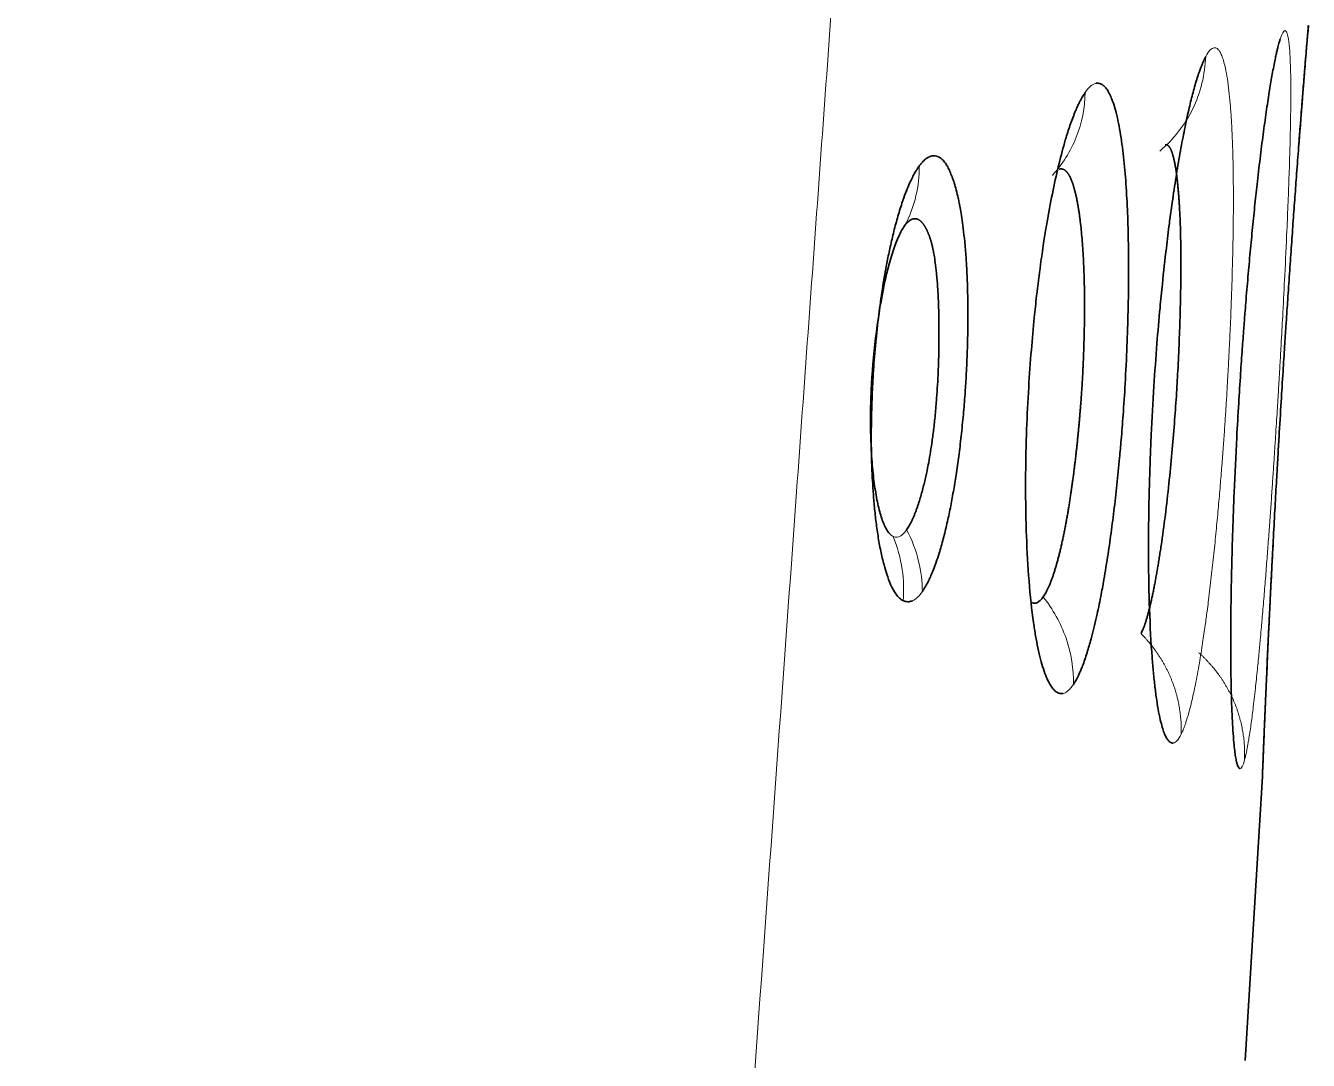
# Model space of a CAD drawing. Header units: inches. Extents: x -1096 to 3103, y -191 to 3207.
# Drawn here: x -27.948 to -23.31, y 1595.083 to 1598.826 of the extents above; entities that cross this region are included whole.
import ezdxf

# ---------------------------------------------------------------- set-up
doc = ezdxf.new("R2010")
doc.units = ezdxf.units.IN

msp = doc.modelspace()

# ---------------------------------------------------------------- linework, layer by layer
at = {"lineweight": 35}
for p, q in [((-23.3098, 1598.8261), (-23.3122, 1598.7968)), ((-23.5385, 1595.0831), (-23.4757, 1596.1102))]:
    msp.add_line(p, q, dxfattribs=at)
at = {"lineweight": 13}
for points, knots in [([(-24.657, 1604.0575), (-24.6612, 1604.0019), (-24.6697, 1603.8898), (-24.6825, 1603.7202), (-24.6954, 1603.5479), (-24.7085, 1603.373), (-24.7217, 1603.1954), (-24.7351, 1603.0151), (-24.7487, 1602.8322), (-24.7624, 1602.6465), (-24.7762, 1602.4583), (-24.8033, 1602.0882), (-24.8495, 1601.4522), (-24.9046, 1600.6884), (-24.9558, 1599.9769), (-24.9972, 1599.4027), (-25.0386, 1598.8284), (-25.08, 1598.2541), (-25.1215, 1597.6798), (-25.2023, 1596.5586), (-25.3127, 1595.03), (-25.4425, 1593.2333), (-25.5422, 1591.8545), (-25.6116, 1590.8938), (-25.6605, 1590.2177), (-25.6991, 1589.6825), (-25.7378, 1589.1445), (-25.7775, 1588.5933), (-25.8181, 1588.029), (-25.8596, 1587.4515), (-25.9021, 1586.8608), (-25.9455, 1586.257), (-25.9898, 1585.64), (-26.035, 1585.0098), (-26.0812, 1584.3665), (-26.1283, 1583.71), (-26.1763, 1583.0403), (-26.2252, 1582.3575), (-26.2751, 1581.6615), (-26.3258, 1580.9523), (-26.3776, 1580.23), (-26.4302, 1579.4945), (-26.4838, 1578.7459), (-26.5383, 1577.9841), (-26.5937, 1577.2091), (-26.7064, 1575.6334), (-26.878, 1573.2344), (-27.1101, 1569.9896), (-27.348, 1566.6641), (-27.5918, 1563.2577), (-27.8414, 1559.7706), (-28.0968, 1556.2027), (-28.3581, 1552.554), (-28.6288, 1548.7766), (-28.9068, 1544.8982), (-29.1902, 1540.9465), (-29.4735, 1536.9971), (-29.7568, 1533.05), (-30.0401, 1529.1052), (-30.3233, 1525.1627), (-30.6065, 1521.2225), (-30.8896, 1517.2847), (-31.1726, 1513.3491), (-31.4555, 1509.4158), (-31.7384, 1505.4849), (-32.0211, 1501.5563), (-32.3037, 1497.6299), (-32.4922, 1495.0131), (-32.5863, 1493.7051)], [0, 0, 0, 0, 0.001515, 0.003053, 0.004616, 0.006203, 0.007814, 0.009449, 0.011108, 0.012791, 0.014499, 0.01623, 0.022857, 0.031796, 0.037001, 0.042205, 0.047411, 0.052616, 0.057822, 0.063029, 0.083104, 0.099391, 0.111888, 0.120596, 0.125515, 0.130273, 0.135149, 0.140145, 0.14526, 0.150494, 0.155847, 0.16132, 0.166912, 0.172623, 0.178453, 0.184403, 0.190472, 0.19666, 0.202967, 0.209394, 0.21594, 0.222605, 0.229389, 0.236293, 0.243316, 0.250458, 0.27913, 0.308534, 0.338669, 0.369537, 0.401135, 0.433466, 0.466528, 0.500322, 0.536151, 0.571959, 0.607745, 0.64351, 0.679254, 0.714977, 0.750679, 0.78636, 0.822019, 0.857658, 0.893275, 0.928871, 0.964446, 1, 1, 1, 1]), ([(-23.5406, 1596.1693), (-23.5403, 1596.1707), (-23.5394, 1596.1738), (-23.5381, 1596.1792), (-23.5365, 1596.1857), (-23.5347, 1596.1936), (-23.5327, 1596.2031), (-23.5305, 1596.2144), (-23.5281, 1596.2277), (-23.5237, 1596.2533), (-23.5176, 1596.2935), (-23.5095, 1596.3556), (-23.5017, 1596.423), (-23.4944, 1596.4928), (-23.4883, 1596.5552), (-23.4834, 1596.6072), (-23.4799, 1596.6467), (-23.4776, 1596.6723), (-23.4745, 1596.7084), (-23.4701, 1596.76), (-23.4642, 1596.8334), (-23.4586, 1596.9057), (-23.4533, 1596.9762), (-23.4483, 1597.0443), (-23.4437, 1597.1098), (-23.4394, 1597.1722), (-23.4354, 1597.2313), (-23.4317, 1597.287), (-23.4284, 1597.339), (-23.4253, 1597.3872), (-23.4225, 1597.4315), (-23.42, 1597.4719), (-23.4178, 1597.5083), (-23.4159, 1597.5408), (-23.4142, 1597.5692), (-23.4128, 1597.5936), (-23.4106, 1597.6318), (-23.4069, 1597.6966), (-23.4012, 1597.8001), (-23.3943, 1597.9351), (-23.388, 1598.0687), (-23.3829, 1598.1895), (-23.3792, 1598.2893), (-23.3762, 1598.3844), (-23.3744, 1598.464), (-23.3734, 1598.5302), (-23.3731, 1598.5853), (-23.3734, 1598.6367), (-23.3745, 1598.6836), (-23.3761, 1598.721), (-23.3782, 1598.7497), (-23.3805, 1598.771), (-23.3832, 1598.7868), (-23.386, 1598.7973), (-23.3887, 1598.8035), (-23.391, 1598.8066), (-23.393, 1598.8078), (-23.3941, 1598.808), (-23.3946, 1598.808)], [0, 0, 0, 0, 0.004872, 0.010579, 0.017122, 0.024499, 0.03271, 0.041755, 0.051631, 0.062336, 0.094597, 0.12323, 0.155284, 0.182579, 0.205128, 0.222917, 0.235918, 0.244119, 0.247515, 0.270238, 0.291929, 0.312578, 0.332172, 0.350704, 0.368185, 0.384628, 0.400043, 0.414437, 0.42781, 0.440165, 0.451502, 0.461823, 0.471127, 0.479417, 0.486691, 0.492953, 0.4982, 0.516118, 0.543024, 0.578966, 0.624011, 0.654396, 0.685503, 0.717305, 0.749775, 0.772781, 0.796809, 0.821872, 0.847992, 0.875186, 0.895515, 0.916054, 0.936799, 0.954886, 0.970252, 0.982896, 0.992814, 1, 1, 1, 1]), ([(-23.7696, 1596.2628), (-23.7689, 1596.2644), (-23.7671, 1596.268), (-23.7643, 1596.2744), (-23.7611, 1596.2822), (-23.7574, 1596.2919), (-23.7532, 1596.3037), (-23.7486, 1596.318), (-23.7409, 1596.3439), (-23.7308, 1596.3834), (-23.7174, 1596.4452), (-23.7046, 1596.5144), (-23.6927, 1596.588), (-23.6834, 1596.6516), (-23.6766, 1596.702), (-23.6722, 1596.7365), (-23.6666, 1596.7809), (-23.6595, 1596.8412), (-23.6505, 1596.9244), (-23.6424, 1597.0058), (-23.635, 1597.0847), (-23.6285, 1597.1602), (-23.6227, 1597.2318), (-23.6176, 1597.2993), (-23.6131, 1597.3621), (-23.6092, 1597.4202), (-23.6058, 1597.4733), (-23.603, 1597.5213), (-23.6005, 1597.5642), (-23.5985, 1597.6019), (-23.5962, 1597.6458), (-23.5931, 1597.7093), (-23.589, 1597.8052), (-23.5846, 1597.9336), (-23.5818, 1598.0606), (-23.5807, 1598.1747), (-23.581, 1598.268), (-23.5825, 1598.3569), (-23.5851, 1598.4314), (-23.5884, 1598.4932), (-23.5921, 1598.5444), (-23.5968, 1598.5919), (-23.6025, 1598.635), (-23.6087, 1598.6692), (-23.615, 1598.6954), (-23.6212, 1598.7146), (-23.6276, 1598.7287), (-23.6338, 1598.7378), (-23.6393, 1598.743), (-23.644, 1598.7454), (-23.6478, 1598.7462), (-23.6501, 1598.7461), (-23.651, 1598.7461)], [0, 0, 0, 0, 0.005677, 0.012431, 0.020264, 0.029172, 0.039157, 0.050215, 0.062343, 0.094666, 0.123243, 0.158827, 0.188477, 0.212202, 0.229972, 0.241753, 0.247536, 0.274585, 0.300234, 0.324459, 0.347244, 0.368595, 0.388537, 0.407085, 0.424248, 0.440028, 0.454426, 0.467443, 0.479082, 0.489344, 0.498229, 0.51496, 0.541471, 0.577807, 0.624039, 0.654254, 0.685303, 0.717162, 0.749801, 0.772926, 0.797012, 0.822074, 0.848133, 0.875207, 0.895532, 0.916068, 0.936809, 0.954801, 0.970119, 0.982761, 0.992723, 1, 1, 1, 1]), ([(-23.6809, 1598.7142), (-23.6833, 1598.65), (-23.7151, 1598.5187), (-23.7989, 1598.4133), (-23.847, 1598.3726)], [0, 0, 0, 0, 0.504102, 1, 1, 1, 1]), ([(-24.1166, 1598.5846), (-24.1177, 1598.5301), (-24.1394, 1598.4191), (-24.1991, 1598.3243), (-24.235, 1598.2846)], [0, 0, 0, 0, 0.501379, 1, 1, 1, 1]), ([(-24.717, 1598.3181), (-24.7166, 1598.2822), (-24.7247, 1598.2062), (-24.7516, 1598.1356), (-24.7701, 1598.1016)], [0, 0, 0, 0, 0.475307, 1, 1, 1, 1]), ([(-24.7625, 1597.0026), (-24.7717, 1596.9892), (-24.781, 1596.9809), (-24.7994, 1596.9742), (-24.8084, 1596.9758), (-24.817, 1596.9822)], [0, 0, 0, 0, 0.5, 0.5, 1, 1, 1, 1]), ([(-24.7749, 1596.746), (-24.772, 1596.7833), (-24.7744, 1596.8636), (-24.7958, 1596.9408), (-24.8117, 1596.9787)], [0, 0, 0, 0, 0.47368, 1, 1, 1, 1]), ([(-24.7054, 1596.7794), (-24.7057, 1596.8154), (-24.7152, 1596.8925), (-24.7434, 1596.9665), (-24.7625, 1597.0026)], [0, 0, 0, 0, 0.477106, 1, 1, 1, 1]), ([(-24.1593, 1596.4429), (-24.1583, 1596.498), (-24.1672, 1596.5554), (-24.2048, 1596.6642), (-24.2335, 1596.7157), (-24.2687, 1596.7599)], [0, 0, 0, 0, 0.5, 0.5, 1, 1, 1, 1]), ([(-23.7696, 1596.2628), (-23.7695, 1596.2665), (-23.7693, 1596.2739), (-23.7694, 1596.2851), (-23.7696, 1596.2963), (-23.7702, 1596.3076), (-23.771, 1596.3189), (-23.7721, 1596.3302), (-23.7735, 1596.3416), (-23.7751, 1596.3529), (-23.777, 1596.3642), (-23.7792, 1596.3756), (-23.7816, 1596.3869), (-23.7843, 1596.3981), (-23.7873, 1596.4093), (-23.7905, 1596.4205), (-23.794, 1596.4316), (-23.7978, 1596.4426), (-23.8019, 1596.4535), (-23.8062, 1596.4644), (-23.8108, 1596.4751), (-23.8157, 1596.4857), (-23.8208, 1596.4962), (-23.8261, 1596.5066), (-23.8317, 1596.5169), (-23.8375, 1596.527), (-23.8436, 1596.537), (-23.8498, 1596.5468), (-23.8563, 1596.5564), (-23.863, 1596.5659), (-23.8699, 1596.5752), (-23.8769, 1596.5844), (-23.8842, 1596.5933), (-23.8916, 1596.6021), (-23.8992, 1596.6106), (-23.9069, 1596.619), (-23.9122, 1596.6244), (-23.9149, 1596.6271)], [0, 0, 0, 0, 0.027905, 0.055941, 0.084098, 0.112368, 0.14074, 0.169207, 0.197757, 0.226383, 0.255076, 0.283826, 0.312624, 0.341464, 0.370336, 0.399232, 0.428147, 0.457072, 0.486003, 0.514932, 0.543857, 0.57277, 0.601666, 0.630538, 0.659379, 0.688181, 0.716937, 0.745638, 0.774275, 0.80284, 0.831323, 0.859716, 0.88801, 0.916194, 0.94426, 0.972198, 1, 1, 1, 1]), ([(-23.5406, 1596.1693), (-23.5405, 1596.1728), (-23.5402, 1596.1798), (-23.5401, 1596.1904), (-23.5401, 1596.201), (-23.5405, 1596.2117), (-23.5411, 1596.2224), (-23.5419, 1596.2331), (-23.5429, 1596.2439), (-23.5442, 1596.2547), (-23.5458, 1596.2654), (-23.5476, 1596.2762), (-23.5496, 1596.287), (-23.5518, 1596.2977), (-23.5544, 1596.3084), (-23.5571, 1596.319), (-23.5601, 1596.3296), (-23.5634, 1596.3402), (-23.5668, 1596.3507), (-23.5706, 1596.3611), (-23.5746, 1596.3714), (-23.5788, 1596.3816), (-23.5832, 1596.3918), (-23.5879, 1596.4018), (-23.5929, 1596.4117), (-23.598, 1596.4215), (-23.6034, 1596.4312), (-23.609, 1596.4408), (-23.6148, 1596.4502), (-23.6208, 1596.4595), (-23.627, 1596.4686), (-23.6334, 1596.4776), (-23.6399, 1596.4865), (-23.6467, 1596.4952), (-23.6536, 1596.5037), (-23.6606, 1596.512), (-23.6679, 1596.5202), (-23.6752, 1596.5281), (-23.6827, 1596.5359), (-23.6904, 1596.5435), (-23.6982, 1596.5509), (-23.7035, 1596.5557), (-23.7061, 1596.5581)], [0, 0, 0, 0, 0.024309, 0.048737, 0.073277, 0.097921, 0.122662, 0.147492, 0.172405, 0.197393, 0.222448, 0.247563, 0.272731, 0.297944, 0.323197, 0.348483, 0.373794, 0.399127, 0.424474, 0.449831, 0.475193, 0.500556, 0.525915, 0.551268, 0.576611, 0.601938, 0.627244, 0.652524, 0.677773, 0.702983, 0.728149, 0.753263, 0.778319, 0.80331, 0.828228, 0.853067, 0.877817, 0.902473, 0.927027, 0.951471, 0.975797, 1, 1, 1, 1])]:
    msp.add_open_spline(points, degree=3, knots=knots, dxfattribs=at)
at = {"lineweight": 35}
for points, knots in [([(-23.3529, 1598.2795), (-23.3527, 1598.2827), (-23.3499, 1598.3197), (-23.3447, 1598.3882), (-23.3385, 1598.4697), (-23.3331, 1598.5375), (-23.3287, 1598.594), (-23.3245, 1598.647), (-23.3206, 1598.6953), (-23.3174, 1598.7341), (-23.315, 1598.7639), (-23.3132, 1598.7861), (-23.3118, 1598.8028), (-23.3108, 1598.814), (-23.3103, 1598.8207), (-23.31, 1598.8241), (-23.3098, 1598.8257), (-23.3098, 1598.826), (-23.3098, 1598.8261)], [0, 0, 0, 0, 0.009648, 0.109729, 0.211715, 0.284115, 0.359772, 0.438728, 0.521049, 0.606793, 0.670847, 0.735553, 0.800894, 0.857989, 0.906456, 0.946289, 0.977476, 1, 1, 1, 1]), ([(-23.4117, 1598.7772), (-23.4122, 1598.7756), (-23.4133, 1598.7721), (-23.4152, 1598.7658), (-23.4173, 1598.7579), (-23.4199, 1598.7481), (-23.4229, 1598.7361), (-23.4263, 1598.7214), (-23.432, 1598.6948), (-23.4399, 1598.654), (-23.4502, 1598.593), (-23.4608, 1598.524), (-23.4718, 1598.4447), (-23.483, 1598.3576), (-23.4934, 1598.2691), (-23.5029, 1598.1815), (-23.5116, 1598.0964), (-23.52, 1598.0082), (-23.5282, 1597.9173), (-23.5345, 1597.8426), (-23.5395, 1597.78), (-23.5438, 1597.7246), (-23.5491, 1597.6519), (-23.5553, 1597.562), (-23.5621, 1597.4547), (-23.5703, 1597.3107), (-23.58, 1597.1077), (-23.5862, 1596.916), (-23.5892, 1596.7622), (-23.5904, 1596.6623), (-23.5906, 1596.566), (-23.5899, 1596.4851), (-23.5886, 1596.4177), (-23.5869, 1596.362), (-23.5847, 1596.3103), (-23.5818, 1596.2634), (-23.5787, 1596.226), (-23.5755, 1596.1972), (-23.5722, 1596.1757), (-23.5689, 1596.1598), (-23.5656, 1596.1493), (-23.5627, 1596.1431), (-23.5602, 1596.14), (-23.5582, 1596.1386), (-23.557, 1596.1385), (-23.5564, 1596.1384)], [0, 0, 0, 0, 0.005489, 0.012106, 0.019849, 0.028718, 0.03871, 0.049822, 0.062049, 0.094134, 0.122722, 0.153793, 0.184814, 0.215782, 0.246701, 0.271782, 0.296807, 0.321791, 0.346741, 0.371656, 0.38183, 0.396322, 0.415129, 0.438238, 0.465633, 0.497291, 0.548689, 0.623092, 0.653058, 0.684038, 0.716037, 0.749085, 0.772414, 0.796664, 0.821824, 0.847885, 0.874825, 0.895221, 0.915812, 0.936601, 0.954502, 0.969791, 0.982471, 0.992541, 1, 1, 1, 1]), ([(-23.3122, 1598.7968), (-23.3123, 1598.7952), (-23.3126, 1598.7917), (-23.3131, 1598.7855), (-23.3138, 1598.7777), (-23.3146, 1598.7679), (-23.3156, 1598.7559), (-23.3168, 1598.7413), (-23.319, 1598.7147), (-23.3223, 1598.6739), (-23.3273, 1598.6125), (-23.3328, 1598.543), (-23.3391, 1598.463), (-23.3458, 1598.3749), (-23.3525, 1598.2855), (-23.3591, 1598.1967), (-23.3653, 1598.1106), (-23.3716, 1598.0211), (-23.378, 1597.9289), (-23.3832, 1597.8533), (-23.3874, 1597.7901), (-23.3911, 1597.7342), (-23.3959, 1597.6606), (-23.4017, 1597.569), (-23.4085, 1597.4595), (-23.4147, 1597.3569), (-23.4202, 1597.2628), (-23.4251, 1597.1783), (-23.4305, 1597.081), (-23.4363, 1596.9723), (-23.444, 1596.8239), (-23.4529, 1596.6441), (-23.4596, 1596.4969), (-23.4639, 1596.4007), (-23.4663, 1596.3437), (-23.4686, 1596.2904), (-23.4706, 1596.2418), (-23.4722, 1596.2029), (-23.4735, 1596.1729), (-23.4744, 1596.1505), (-23.475, 1596.1338), (-23.4755, 1596.1226), (-23.4757, 1596.1159), (-23.4758, 1596.1123), (-23.4759, 1596.1106), (-23.4759, 1596.1103), (-23.4759, 1596.1101)], [0, 0, 0, 0, 0.005478, 0.012088, 0.019828, 0.028697, 0.038694, 0.049815, 0.062055, 0.094135, 0.122732, 0.153805, 0.184826, 0.215793, 0.246708, 0.271782, 0.296802, 0.321784, 0.346734, 0.371652, 0.381642, 0.396023, 0.414791, 0.437934, 0.465436, 0.497272, 0.515227, 0.536784, 0.561953, 0.590755, 0.623221, 0.684062, 0.749062, 0.772183, 0.796327, 0.821486, 0.847648, 0.874792, 0.895106, 0.915702, 0.936587, 0.954439, 0.969705, 0.982388, 0.992487, 1, 1, 1, 1]), ([(-23.6809, 1598.7142), (-23.6818, 1598.7127), (-23.6836, 1598.7091), (-23.6866, 1598.703), (-23.6901, 1598.6952), (-23.6942, 1598.6856), (-23.6988, 1598.6739), (-23.704, 1598.6597), (-23.7127, 1598.634), (-23.7244, 1598.5947), (-23.7392, 1598.5362), (-23.7537, 1598.4702), (-23.7686, 1598.3945), (-23.7831, 1598.3116), (-23.7947, 1598.2373), (-23.8045, 1598.1696), (-23.8133, 1598.1041), (-23.825, 1598.0103), (-23.8362, 1597.9083), (-23.8476, 1597.7922), (-23.8582, 1597.6691), (-23.8692, 1597.5149), (-23.8768, 1597.3769), (-23.8818, 1597.2569), (-23.8851, 1597.1545), (-23.8875, 1597.0331), (-23.8881, 1596.8804), (-23.8849, 1596.7072), (-23.8776, 1596.5728), (-23.8701, 1596.485), (-23.8646, 1596.4332), (-23.8583, 1596.3854), (-23.8511, 1596.3424), (-23.8437, 1596.3082), (-23.8365, 1596.282), (-23.8295, 1596.2626), (-23.8225, 1596.2485), (-23.816, 1596.2393), (-23.8103, 1596.2341), (-23.8055, 1596.2316), (-23.8016, 1596.2308), (-23.7993, 1596.2308), (-23.7983, 1596.2309)], [0, 0, 0, 0, 0.005516, 0.01215, 0.0199, 0.028767, 0.038748, 0.049839, 0.062036, 0.094143, 0.122701, 0.153762, 0.184779, 0.215748, 0.246673, 0.261603, 0.282411, 0.309111, 0.347406, 0.37165, 0.407578, 0.449462, 0.497236, 0.519574, 0.547992, 0.582517, 0.623199, 0.683878, 0.749073, 0.772572, 0.796908, 0.82207, 0.848049, 0.874824, 0.895222, 0.915813, 0.936602, 0.954405, 0.969645, 0.982324, 0.992443, 1, 1, 1, 1]), ([(-24.1166, 1598.5846), (-24.1176, 1598.5831), (-24.1199, 1598.5797), (-24.1236, 1598.5739), (-24.128, 1598.5666), (-24.133, 1598.5576), (-24.1386, 1598.5467), (-24.1449, 1598.5335), (-24.1553, 1598.5098), (-24.1691, 1598.4739), (-24.1882, 1598.4148), (-24.2086, 1598.3402), (-24.2305, 1598.2452), (-24.2465, 1598.1621), (-24.2585, 1598.0928), (-24.2679, 1598.0345), (-24.2798, 1597.9519), (-24.2912, 1597.8614), (-24.3023, 1597.7583), (-24.3123, 1597.6482), (-24.322, 1597.5125), (-24.3277, 1597.3931), (-24.3309, 1597.2901), (-24.3324, 1597.2015), (-24.3323, 1597.0944), (-24.3291, 1596.9606), (-24.3206, 1596.8095), (-24.308, 1596.6936), (-24.2961, 1596.6182), (-24.2877, 1596.5739), (-24.2783, 1596.5335), (-24.2679, 1596.4976), (-24.2576, 1596.4693), (-24.2475, 1596.4479), (-24.2379, 1596.4323), (-24.2285, 1596.4213), (-24.2197, 1596.4145), (-24.2122, 1596.411), (-24.2057, 1596.4097), (-24.2005, 1596.4096), (-24.1975, 1596.4101), (-24.1962, 1596.4103)], [0, 0, 0, 0, 0.005554, 0.012212, 0.019972, 0.028835, 0.038798, 0.049857, 0.062009, 0.094144, 0.122654, 0.164029, 0.205336, 0.246577, 0.261309, 0.282117, 0.309016, 0.346447, 0.371562, 0.40803, 0.449921, 0.49717, 0.518469, 0.546547, 0.581427, 0.623161, 0.683442, 0.749063, 0.772788, 0.797238, 0.822404, 0.848274, 0.87483, 0.895236, 0.915826, 0.936607, 0.954255, 0.969416, 0.982094, 0.992289, 1, 1, 1, 1]), ([(-24.1593, 1596.4429), (-24.1583, 1596.4445), (-24.1561, 1596.448), (-24.1525, 1596.454), (-24.1483, 1596.4615), (-24.1436, 1596.4705), (-24.1384, 1596.4815), (-24.1326, 1596.4947), (-24.1229, 1596.5186), (-24.1103, 1596.5548), (-24.0932, 1596.6134), (-24.0767, 1596.6811), (-24.0614, 1596.7545), (-24.0501, 1596.8156), (-24.0426, 1596.8603), (-24.0343, 1596.912), (-24.0245, 1596.9788), (-24.0126, 1597.07), (-24.0019, 1597.1647), (-23.9933, 1597.251), (-23.9858, 1597.3352), (-23.9789, 1597.4245), (-23.9715, 1597.5381), (-23.9653, 1597.6645), (-23.9596, 1597.8426), (-23.9591, 1598.0106), (-23.9638, 1598.1638), (-23.9698, 1598.2691), (-23.9774, 1598.3501), (-23.9853, 1598.4103), (-23.9923, 1598.4539), (-24.0004, 1598.4941), (-24.0097, 1598.5302), (-24.0192, 1598.5585), (-24.0286, 1598.58), (-24.0376, 1598.5954), (-24.0467, 1598.6064), (-24.0553, 1598.6132), (-24.0628, 1598.6166), (-24.0691, 1598.6179), (-24.0742, 1598.6179), (-24.0773, 1598.6174), (-24.0785, 1598.6172)], [0, 0, 0, 0, 0.00574, 0.012539, 0.020395, 0.029309, 0.039278, 0.0503, 0.062374, 0.094808, 0.123301, 0.163195, 0.195598, 0.220506, 0.237864, 0.247638, 0.279014, 0.310359, 0.341623, 0.372778, 0.393309, 0.421103, 0.456142, 0.498405, 0.538106, 0.624054, 0.66412, 0.706058, 0.749801, 0.773059, 0.797214, 0.822278, 0.848274, 0.875218, 0.895535, 0.916069, 0.936814, 0.954645, 0.96988, 0.982521, 0.992562, 1, 1, 1, 1]), ([(-24.6804, 1598.3518), (-24.6814, 1598.3513), (-24.6835, 1598.3503), (-24.6867, 1598.3484), (-24.6898, 1598.3464), (-24.6929, 1598.3441), (-24.696, 1598.3415), (-24.6991, 1598.3388), (-24.7021, 1598.3358), (-24.7051, 1598.3327), (-24.7081, 1598.3293), (-24.7111, 1598.3257), (-24.7141, 1598.322), (-24.716, 1598.3194), (-24.717, 1598.3181)], [0, 0, 0, 0, 0.087726, 0.174597, 0.26064, 0.345882, 0.430348, 0.514063, 0.597044, 0.679271, 0.760709, 0.841329, 0.921101, 1, 1, 1, 1]), ([(-24.7054, 1596.7794), (-24.704, 1596.7815), (-24.7009, 1596.7862), (-24.6957, 1596.7946), (-24.6894, 1596.8056), (-24.6822, 1596.8195), (-24.674, 1596.8372), (-24.6649, 1596.8591), (-24.655, 1596.886), (-24.6431, 1596.9223), (-24.63, 1596.9684), (-24.6165, 1597.0238), (-24.6044, 1597.081), (-24.5933, 1597.1401), (-24.5831, 1597.2023), (-24.5736, 1597.2694), (-24.5648, 1597.3423), (-24.5572, 1597.4173), (-24.5514, 1597.4891), (-24.5473, 1597.5523), (-24.5447, 1597.605), (-24.543, 1597.6472), (-24.5421, 1597.6791), (-24.5417, 1597.7006), (-24.5414, 1597.7189), (-24.5411, 1597.7376), (-24.5409, 1597.7603), (-24.5408, 1597.7837), (-24.5409, 1597.8077), (-24.5412, 1597.8323), (-24.5417, 1597.8574), (-24.5423, 1597.8831), (-24.5433, 1597.9091), (-24.5444, 1597.9355), (-24.5459, 1597.9621), (-24.5483, 1597.9995), (-24.5521, 1598.0439), (-24.5573, 1598.0912), (-24.5627, 1598.1296), (-24.5676, 1598.16), (-24.5721, 1598.1835), (-24.577, 1598.207), (-24.5829, 1598.2315), (-24.5903, 1598.2573), (-24.598, 1598.2797), (-24.6058, 1598.299), (-24.6138, 1598.3152), (-24.6231, 1598.3302), (-24.6348, 1598.3441), (-24.6473, 1598.3525), (-24.6587, 1598.3555), (-24.6671, 1598.3555), (-24.6742, 1598.3541), (-24.6785, 1598.3525), (-24.6804, 1598.3518)], [0, 0, 0, 0, 0.008312, 0.018718, 0.031215, 0.045793, 0.062447, 0.081166, 0.101965, 0.12488, 0.158032, 0.189933, 0.220552, 0.249847, 0.279081, 0.309902, 0.342245, 0.37604, 0.40723, 0.433936, 0.456243, 0.474204, 0.487831, 0.49712, 0.502069, 0.511588, 0.521488, 0.53177, 0.542435, 0.553485, 0.564918, 0.576737, 0.588939, 0.601522, 0.614485, 0.627837, 0.657455, 0.683638, 0.706353, 0.725554, 0.7412, 0.75326, 0.775273, 0.796753, 0.817681, 0.838042, 0.857822, 0.877012, 0.903556, 0.937505, 0.957454, 0.974506, 0.988684, 1, 1, 1, 1]), ([(-23.827, 1598.3946), (-23.8264, 1598.3947), (-23.8254, 1598.3949), (-23.8238, 1598.3949), (-23.8222, 1598.3947), (-23.8207, 1598.3942), (-23.8192, 1598.3935), (-23.8177, 1598.3926), (-23.8163, 1598.3914), (-23.8148, 1598.39), (-23.8134, 1598.3885), (-23.8121, 1598.3867), (-23.8107, 1598.3847), (-23.8094, 1598.3825), (-23.8081, 1598.3801), (-23.8069, 1598.3775), (-23.8056, 1598.3747), (-23.8044, 1598.3717), (-23.8032, 1598.3686), (-23.8021, 1598.3652), (-23.8009, 1598.3617), (-23.7998, 1598.3581), (-23.7987, 1598.3542), (-23.7976, 1598.3502), (-23.7966, 1598.3461), (-23.7956, 1598.3418), (-23.7946, 1598.3373), (-23.7936, 1598.3327), (-23.7927, 1598.328), (-23.7917, 1598.3231), (-23.7908, 1598.3181), (-23.79, 1598.3129), (-23.7891, 1598.3076), (-23.7883, 1598.3022), (-23.7875, 1598.2967), (-23.7867, 1598.2911), (-23.7859, 1598.2853), (-23.7852, 1598.2794), (-23.7845, 1598.2734), (-23.7838, 1598.2674), (-23.7831, 1598.2612), (-23.7824, 1598.2549), (-23.7818, 1598.2485), (-23.7812, 1598.242), (-23.7806, 1598.2355), (-23.78, 1598.2288), (-23.7794, 1598.2221), (-23.7789, 1598.2153), (-23.7784, 1598.2084), (-23.7779, 1598.2015), (-23.7774, 1598.1945), (-23.7769, 1598.1875), (-23.7764, 1598.1804), (-23.776, 1598.1732), (-23.7746, 1598.1497), (-23.7727, 1598.1066), (-23.771, 1598.0386), (-23.7705, 1597.9619), (-23.7712, 1597.8768), (-23.7732, 1597.7836), (-23.7767, 1597.6829), (-23.7813, 1597.5828), (-23.7871, 1597.4833), (-23.7942, 1597.384), (-23.8031, 1597.2776), (-23.814, 1597.1661), (-23.827, 1597.0524), (-23.8379, 1596.9723), (-23.8454, 1596.9229), (-23.8488, 1596.9013), (-23.8522, 1596.8803), (-23.8556, 1596.8599), (-23.859, 1596.8402), (-23.8625, 1596.8211), (-23.866, 1596.8027), (-23.8694, 1596.7851), (-23.8729, 1596.7681), (-23.8764, 1596.7519), (-23.8799, 1596.7364), (-23.8834, 1596.7217), (-23.887, 1596.7078), (-23.8905, 1596.6947), (-23.894, 1596.6824), (-23.8975, 1596.6709), (-23.901, 1596.6603), (-23.9045, 1596.6506), (-23.908, 1596.6418), (-23.9115, 1596.6338), (-23.9137, 1596.6293), (-23.9149, 1596.6271)], [0, 0, 0, 0, 0.005645, 0.011258, 0.016839, 0.022387, 0.027904, 0.033389, 0.038844, 0.044268, 0.049661, 0.055023, 0.060356, 0.065659, 0.070932, 0.076175, 0.081388, 0.086572, 0.091726, 0.09685, 0.101945, 0.10701, 0.112045, 0.11705, 0.122026, 0.126972, 0.131888, 0.136774, 0.141631, 0.146459, 0.151256, 0.156025, 0.160764, 0.165474, 0.170154, 0.174805, 0.179427, 0.18402, 0.188585, 0.19312, 0.197627, 0.202105, 0.206555, 0.210977, 0.21537, 0.219735, 0.224072, 0.228381, 0.232662, 0.236915, 0.241139, 0.245336, 0.249505, 0.253646, 0.257758, 0.289699, 0.323212, 0.358274, 0.394852, 0.432909, 0.472422, 0.513416, 0.547827, 0.585533, 0.626524, 0.67085, 0.718576, 0.769541, 0.780461, 0.791381, 0.802299, 0.813213, 0.824125, 0.835038, 0.845953, 0.856873, 0.8678, 0.878734, 0.889679, 0.900636, 0.911606, 0.922593, 0.933597, 0.944622, 0.955665, 0.966726, 0.977802, 0.988894, 1, 1, 1, 1]), ([(-24.717, 1598.3181), (-24.7184, 1598.316), (-24.7219, 1598.3111), (-24.7279, 1598.3019), (-24.7354, 1598.2892), (-24.7445, 1598.2719), (-24.755, 1598.2492), (-24.7669, 1598.2199), (-24.7808, 1598.1806), (-24.7957, 1598.1321), (-24.8102, 1598.0767), (-24.8229, 1598.0216), (-24.8358, 1597.9585), (-24.849, 1597.8829), (-24.8622, 1597.7906), (-24.8715, 1597.7082), (-24.8791, 1597.6248), (-24.8838, 1597.5568), (-24.8872, 1597.4893), (-24.8889, 1597.4399), (-24.8898, 1597.3969), (-24.8904, 1597.3503), (-24.8902, 1597.2905), (-24.8879, 1597.209), (-24.8832, 1597.1306), (-24.8768, 1597.0618), (-24.8701, 1597.0063), (-24.8613, 1596.951), (-24.8524, 1596.9076), (-24.8432, 1596.871), (-24.8334, 1596.8377), (-24.8193, 1596.8008), (-24.8038, 1596.7725), (-24.7877, 1596.7538), (-24.7747, 1596.7452), (-24.7631, 1596.7421), (-24.7545, 1596.7421), (-24.7474, 1596.7434), (-24.7432, 1596.745), (-24.7413, 1596.7456)], [0, 0, 0, 0, 0.00838, 0.019828, 0.034311, 0.051779, 0.07223, 0.095696, 0.122213, 0.156817, 0.188919, 0.218495, 0.245511, 0.285003, 0.326851, 0.370915, 0.392493, 0.433838, 0.457227, 0.478268, 0.49699, 0.512576, 0.538783, 0.575717, 0.623427, 0.651319, 0.681697, 0.714579, 0.749997, 0.768411, 0.795415, 0.831012, 0.875167, 0.903589, 0.936491, 0.95725, 0.97475, 0.989001, 1, 1, 1, 1]), ([(-24.2103, 1598.3068), (-24.2095, 1598.307), (-24.2081, 1598.3075), (-24.2059, 1598.3078), (-24.2038, 1598.308), (-24.2017, 1598.3079), (-24.1996, 1598.3076), (-24.1976, 1598.3071), (-24.1956, 1598.3063), (-24.1936, 1598.3054), (-24.1917, 1598.3043), (-24.1897, 1598.3029), (-24.1879, 1598.3014), (-24.186, 1598.2997), (-24.1842, 1598.2978), (-24.1824, 1598.2957), (-24.1807, 1598.2935), (-24.1789, 1598.2911), (-24.1772, 1598.2885), (-24.1756, 1598.2858), (-24.1739, 1598.2829), (-24.1723, 1598.2799), (-24.1708, 1598.2768), (-24.1692, 1598.2735), (-24.1677, 1598.27), (-24.1662, 1598.2665), (-24.1648, 1598.2628), (-24.1634, 1598.259), (-24.162, 1598.255), (-24.1606, 1598.251), (-24.1593, 1598.2468), (-24.158, 1598.2426), (-24.1567, 1598.2382), (-24.1555, 1598.2338), (-24.1543, 1598.2292), (-24.1531, 1598.2246), (-24.1519, 1598.2198), (-24.1508, 1598.215), (-24.1497, 1598.2102), (-24.1486, 1598.2052), (-24.1475, 1598.2002), (-24.1465, 1598.1951), (-24.1455, 1598.1899), (-24.1445, 1598.1847), (-24.1436, 1598.1794), (-24.1426, 1598.174), (-24.1417, 1598.1687), (-24.1408, 1598.1632), (-24.14, 1598.1578), (-24.1391, 1598.1523), (-24.1383, 1598.1467), (-24.1375, 1598.1412), (-24.1368, 1598.1356), (-24.136, 1598.13), (-24.1331, 1598.1074), (-24.1284, 1598.064), (-24.1235, 1597.9936), (-24.1202, 1597.914), (-24.1188, 1597.8256), (-24.1196, 1597.7292), (-24.1216, 1597.659), (-24.1232, 1597.6192), (-24.1235, 1597.6116), (-24.1239, 1597.6036), (-24.1243, 1597.5953), (-24.1247, 1597.5867), (-24.1251, 1597.5777), (-24.1256, 1597.5685), (-24.1261, 1597.5589), (-24.1267, 1597.5491), (-24.1273, 1597.5389), (-24.1279, 1597.5284), (-24.1286, 1597.5176), (-24.1294, 1597.5065), (-24.1301, 1597.4951), (-24.131, 1597.4834), (-24.1318, 1597.4714), (-24.1327, 1597.4591), (-24.1337, 1597.4465), (-24.1347, 1597.4336), (-24.1358, 1597.4204), (-24.137, 1597.407), (-24.1382, 1597.3933), (-24.1394, 1597.3793), (-24.1407, 1597.3651), (-24.1421, 1597.3506), (-24.1436, 1597.3359), (-24.1451, 1597.321), (-24.1467, 1597.3058), (-24.1484, 1597.2904), (-24.1501, 1597.2748), (-24.1519, 1597.259), (-24.1538, 1597.2431), (-24.1558, 1597.2269), (-24.1578, 1597.2106), (-24.16, 1597.1942), (-24.1622, 1597.1777), (-24.1645, 1597.1611), (-24.1669, 1597.1444), (-24.1693, 1597.1276), (-24.1719, 1597.1109), (-24.1746, 1597.0941), (-24.1773, 1597.0774), (-24.1801, 1597.0607), (-24.183, 1597.0441), (-24.1861, 1597.0276), (-24.1892, 1597.0113), (-24.1923, 1596.9951), (-24.1956, 1596.9791), (-24.199, 1596.9633), (-24.2024, 1596.9478), (-24.206, 1596.9326), (-24.2096, 1596.9177), (-24.2133, 1596.9031), (-24.2171, 1596.8888), (-24.221, 1596.875), (-24.2249, 1596.8616), (-24.229, 1596.8486), (-24.2331, 1596.8362), (-24.2373, 1596.8243), (-24.2416, 1596.813), (-24.2459, 1596.8023), (-24.2504, 1596.7923), (-24.2549, 1596.7829), (-24.2594, 1596.7744), (-24.264, 1596.7666), (-24.2671, 1596.7621), (-24.2687, 1596.7599)], [0, 0, 0, 0, 0.005865, 0.011687, 0.017466, 0.023202, 0.028896, 0.034548, 0.040159, 0.045728, 0.051256, 0.056744, 0.062191, 0.067598, 0.072964, 0.078291, 0.083577, 0.088824, 0.09403, 0.099197, 0.104323, 0.109409, 0.114456, 0.119462, 0.124428, 0.129354, 0.13424, 0.139087, 0.143893, 0.14866, 0.153387, 0.158074, 0.162721, 0.167329, 0.171897, 0.176426, 0.180915, 0.185365, 0.189776, 0.194148, 0.198481, 0.202775, 0.20703, 0.211247, 0.215425, 0.219564, 0.223665, 0.227727, 0.231751, 0.235736, 0.239683, 0.243591, 0.247461, 0.251293, 0.255086, 0.293166, 0.332769, 0.373855, 0.41637, 0.460265, 0.505542, 0.508741, 0.512072, 0.515536, 0.519132, 0.522861, 0.526723, 0.530717, 0.534844, 0.539104, 0.543496, 0.548021, 0.552678, 0.557469, 0.562392, 0.567448, 0.572636, 0.577957, 0.583411, 0.588998, 0.594717, 0.600568, 0.606552, 0.612669, 0.618919, 0.625302, 0.631818, 0.638469, 0.645255, 0.652176, 0.659233, 0.666427, 0.673758, 0.681227, 0.688832, 0.696573, 0.70445, 0.71246, 0.720603, 0.728878, 0.737285, 0.745822, 0.754488, 0.763283, 0.772204, 0.781251, 0.790421, 0.799713, 0.809123, 0.818654, 0.828304, 0.838077, 0.847971, 0.857989, 0.868132, 0.8784, 0.888796, 0.899319, 0.909973, 0.920758, 0.931677, 0.942732, 0.953922, 0.965245, 0.9767, 0.988285, 1, 1, 1, 1]), ([(-24.7701, 1598.1016), (-24.7661, 1598.1071), (-24.7622, 1598.1117), (-24.7544, 1598.1191), (-24.7506, 1598.1219), (-24.7468, 1598.1239)], [0, 0, 0, 0, 0.5, 0.5, 1, 1, 1, 1]), ([(-24.7468, 1598.1239), (-24.746, 1598.1243), (-24.7444, 1598.1251), (-24.742, 1598.1261), (-24.7396, 1598.1268), (-24.7373, 1598.1273), (-24.7351, 1598.1277), (-24.7329, 1598.1278), (-24.7307, 1598.1277), (-24.7286, 1598.1275), (-24.7265, 1598.127), (-24.7245, 1598.1265), (-24.7225, 1598.1257), (-24.7206, 1598.1249), (-24.7187, 1598.1239), (-24.7168, 1598.1227), (-24.715, 1598.1215), (-24.7132, 1598.1201), (-24.7115, 1598.1186), (-24.7098, 1598.1171), (-24.7082, 1598.1154), (-24.7066, 1598.1137), (-24.705, 1598.1118), (-24.7035, 1598.1099), (-24.702, 1598.108), (-24.7005, 1598.106), (-24.6991, 1598.1039), (-24.6978, 1598.1018), (-24.6964, 1598.0996), (-24.6951, 1598.0974), (-24.6939, 1598.0952), (-24.6926, 1598.0929), (-24.6915, 1598.0907), (-24.6903, 1598.0884), (-24.6892, 1598.0861), (-24.6881, 1598.0837), (-24.6871, 1598.0814), (-24.686, 1598.0791), (-24.6851, 1598.0768), (-24.6841, 1598.0745), (-24.6832, 1598.0722), (-24.6823, 1598.07), (-24.6814, 1598.0677), (-24.6806, 1598.0655), (-24.6798, 1598.0633), (-24.6791, 1598.0611), (-24.6783, 1598.059), (-24.6776, 1598.0569), (-24.6769, 1598.0548), (-24.6763, 1598.0528), (-24.6757, 1598.0508), (-24.6751, 1598.0489), (-24.6745, 1598.047), (-24.674, 1598.0452), (-24.6734, 1598.0434), (-24.6729, 1598.0417), (-24.6725, 1598.0401), (-24.672, 1598.0385), (-24.6716, 1598.037), (-24.6712, 1598.0355), (-24.6709, 1598.0341), (-24.6705, 1598.0328), (-24.6702, 1598.0315), (-24.6699, 1598.0303), (-24.6696, 1598.0292), (-24.6694, 1598.0281), (-24.6692, 1598.0272), (-24.6682, 1598.0229), (-24.6661, 1598.013), (-24.6627, 1597.9942), (-24.6585, 1597.9667), (-24.654, 1597.929), (-24.6497, 1597.8778), (-24.6467, 1597.8167), (-24.6454, 1597.752), (-24.6455, 1597.6955), (-24.6461, 1597.6375), (-24.6482, 1597.5665), (-24.6527, 1597.4897), (-24.6586, 1597.4193), (-24.6645, 1597.3652), (-24.6708, 1597.3173), (-24.6774, 1597.275), (-24.6847, 1597.2347), (-24.6933, 1597.1933), (-24.7039, 1597.1493), (-24.7131, 1597.1171), (-24.7199, 1597.0959), (-24.7236, 1597.0849), (-24.7274, 1597.074), (-24.7314, 1597.0635), (-24.7355, 1597.0533), (-24.7397, 1597.0435), (-24.744, 1597.0342), (-24.7485, 1597.0253), (-24.753, 1597.017), (-24.7577, 1597.0093), (-24.7609, 1597.0049), (-24.7625, 1597.0026)], [0, 0, 0, 0, 0.006402, 0.012718, 0.018948, 0.025094, 0.031155, 0.037133, 0.043028, 0.04884, 0.054569, 0.060216, 0.065781, 0.071264, 0.076665, 0.081984, 0.08722, 0.092375, 0.097449, 0.10244, 0.107349, 0.112176, 0.116921, 0.121583, 0.126163, 0.13066, 0.135075, 0.139407, 0.143656, 0.147821, 0.151904, 0.155903, 0.159818, 0.16365, 0.167397, 0.171061, 0.174641, 0.178137, 0.181548, 0.184875, 0.188117, 0.191275, 0.194348, 0.197337, 0.20024, 0.203059, 0.205792, 0.208441, 0.211005, 0.213483, 0.215876, 0.218184, 0.220407, 0.222544, 0.224596, 0.226563, 0.228444, 0.23024, 0.231951, 0.233576, 0.235115, 0.23657, 0.237938, 0.239222, 0.240419, 0.241532, 0.242559, 0.2435, 0.254774, 0.272666, 0.297131, 0.32809, 0.365456, 0.412583, 0.454131, 0.490059, 0.516928, 0.558931, 0.61621, 0.652384, 0.685699, 0.716076, 0.743451, 0.769233, 0.799226, 0.833359, 0.871554, 0.882023, 0.892722, 0.903654, 0.914822, 0.926232, 0.937891, 0.949803, 0.96197, 0.974391, 0.987067, 1, 1, 1, 1]), ([(-24.817, 1596.9822), (-24.8234, 1596.9871), (-24.8296, 1596.9946), (-24.8415, 1597.0148), (-24.8471, 1597.0276), (-24.8575, 1597.0582), (-24.8623, 1597.076), (-24.871, 1597.1159), (-24.8787, 1597.1599), (-24.8843, 1597.2109), (-24.8888, 1597.2648), (-24.8905, 1597.2931), (-24.8927, 1597.3518), (-24.8932, 1597.3822), (-24.8928, 1597.4441), (-24.892, 1597.4756), (-24.8876, 1597.5705), (-24.8821, 1597.6343), (-24.8674, 1597.7571), (-24.858, 1597.8161), (-24.8366, 1597.9232), (-24.8244, 1597.9713), (-24.8048, 1598.0308), (-24.7981, 1598.0485), (-24.7877, 1598.0714), (-24.7843, 1598.0784), (-24.7772, 1598.091), (-24.7736, 1598.0967), (-24.7701, 1598.1016)], [0, 0, 0, 0, 0.0625, 0.0625, 0.125, 0.125, 0.1875, 0.1875, 0.25, 0.3125, 0.3125, 0.375, 0.375, 0.4375, 0.4375, 0.5, 0.5, 0.625, 0.625, 0.75, 0.75, 0.875, 0.875, 0.9375, 0.9375, 0.96875, 0.96875, 1, 1, 1, 1]), ([(-23.4747, 1596.1396), (-23.4746, 1596.141), (-23.4745, 1596.144), (-23.4743, 1596.1493), (-23.4741, 1596.1558), (-23.4737, 1596.1637), (-23.4734, 1596.1731), (-23.4729, 1596.1843), (-23.4724, 1596.1976), (-23.4714, 1596.2232), (-23.4698, 1596.2635), (-23.4671, 1596.3263), (-23.4642, 1596.3949), (-23.461, 1596.4666), (-23.4581, 1596.5303), (-23.4557, 1596.583), (-23.4538, 1596.6225), (-23.4527, 1596.6472), (-23.4512, 1596.6777), (-23.4492, 1596.7198), (-23.4462, 1596.7804), (-23.443, 1596.8429), (-23.4398, 1596.9051), (-23.4376, 1596.9467), (-23.4366, 1596.9667)], [0, 0, 0, 0, 0.014468, 0.031445, 0.050929, 0.072919, 0.097413, 0.124408, 0.1539, 0.185882, 0.281989, 0.367467, 0.464693, 0.547185, 0.61498, 0.668029, 0.706252, 0.72961, 0.738092, 0.791566, 0.84502, 0.898433, 0.95178, 1, 1, 1, 1]), ([(-24.2687, 1596.7599), (-24.2756, 1596.7496), (-24.2824, 1596.7427), (-24.2959, 1596.7357), (-24.3025, 1596.7357), (-24.309, 1596.7389)], [0, 0, 0, 0, 0.5, 0.5, 1, 1, 1, 1])]:
    msp.add_open_spline(points, degree=3, knots=knots, dxfattribs=at)
at = {"lineweight": 13}
for points in [[(-23.3946, 1598.808), (-23.3995, 1598.8075), (-23.4053, 1598.7973), (-23.4117, 1598.7772)], [(-23.651, 1598.7461), (-23.6603, 1598.7445), (-23.6704, 1598.734), (-23.6809, 1598.7142)], [(-24.0785, 1598.6172), (-24.0907, 1598.6142), (-24.1035, 1598.6034), (-24.1166, 1598.5846)], [(-24.8172, 1596.9822), (-24.8154, 1596.9808), (-24.8135, 1596.9796), (-24.8117, 1596.9787)], [(-24.7413, 1596.7456), (-24.7294, 1596.7511), (-24.7173, 1596.7622), (-24.7054, 1596.7794)], [(-24.1962, 1596.4103), (-24.1841, 1596.4133), (-24.1717, 1596.4242), (-24.1593, 1596.4429)], [(-23.7983, 1596.2309), (-23.789, 1596.2324), (-23.7794, 1596.243), (-23.7696, 1596.2628)], [(-23.5564, 1596.1384), (-23.5515, 1596.139), (-23.5462, 1596.1492), (-23.5406, 1596.1693)]]:
    msp.add_open_spline(points, degree=3, dxfattribs=at)

doc.saveas('drawing.dxf')
